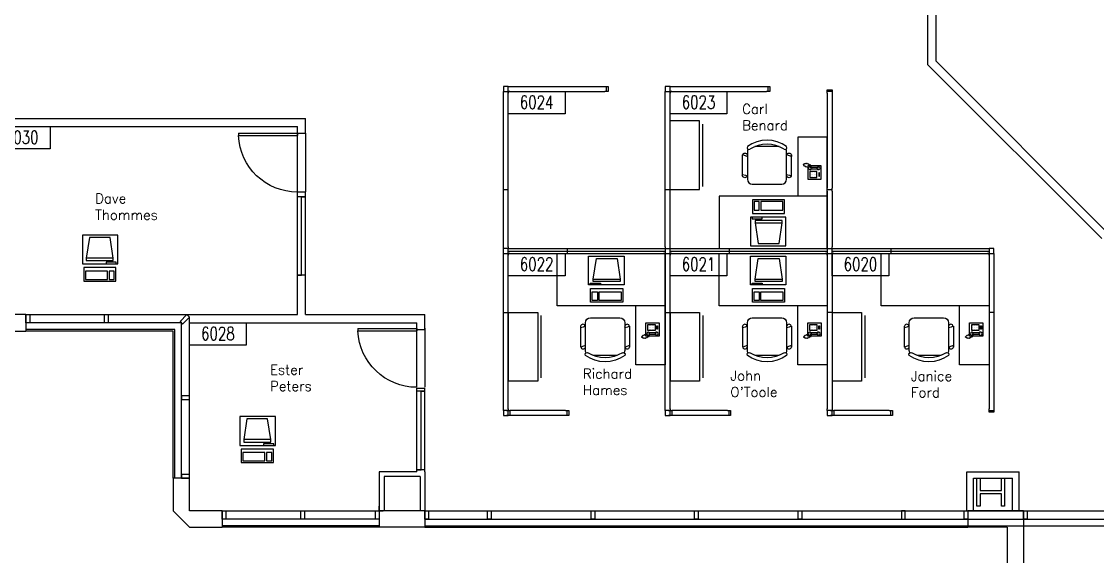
# Model space of a CAD drawing. Header units: millimetres. Extents: x 489553527 to 489553786, y 110504148 to 110504403.
# Drawn here: x 489553577.7 to 489553643.5, y 110504307 to 110504339.7 of the extents above; entities that cross this region are included whole.
import ezdxf
from ezdxf.enums import TextEntityAlignment as Align

# ---------------------------------------------------------------- set-up
doc = ezdxf.new("R2010")
doc.units = ezdxf.units.MM
for name, color, linetype in [('CHAIRS', 4, 'Continuous'), ('CPU', 6, 'Continuous'), ('E-B-FURR', 6, 'Continuous'), ('E-B-GLAZ', 8, 'Continuous'), ('E-B-MULL', 8, 'Continuous'), ('E-B-SHEL', 2, 'Continuous'), ('E-C-HEAD', 5, 'Continuous'), ('E-F-DOOR', 3, 'Continuous'), ('E-F-SILL', 8, 'Continuous'), ('E-S-COLM', 8, 'Continuous'), ('EMPLOYEE', 1, 'Continuous'), ('FURNITURE', 3, 'Continuous'), ('PANELS_201', 6, 'Continuous'), ('PHONES', 4, 'Continuous'), ('RMNUM', 40, 'Continuous')]:
    doc.layers.add(name, color=color, linetype=linetype)
doc.styles.add('ARCHITXT', font='simplex.shx')
doc.styles.add('ROMANS', font='romans', dxfattribs={"width": 0.75, "height": 8})

# ---------------------------------------------------------------- blocks, each defined once
blk = doc.blocks.new('DR-36')
for p, q in [((0, 36), (0, 0)), ((0, 36), (1.5, 36)), ((1.5, 36), (1.5, 0)), ((0, 0), (1.5, 0))]:
    blk.add_line(p, q)
blk.add_arc((0, 0), 36, 0, 87.61406)
blk = doc.blocks.new('RMNUM')
at = {"layer": 'RMNUM'}
blk.add_lwpolyline([(-16.33354, 6.674702), (18.388073, 6.674702), (18.388073, -6.982766), (-16.33354, -6.982766), (-16.33354, 6.674702)], dxfattribs=at)
at = {"layer": 'RMNUM', "style": 'ROMANS', "width": 0.75}
blk.add_attdef('NUMBER', text='', height=8, dxfattribs=at).set_placement((1.027267, 0.114097), align=Align.MIDDLE_CENTER)
blk = doc.blocks.new('DESK2')
for p, q in [((33, 0), (-33, 0)), ((-33, 0), (-33, -68)), ((33, -32), (33, 0)), ((-33, -32), (33, -32)), ((-15, -68), (-15, -32)), ((-33, -68), (-15, -68))]:
    blk.add_line(p, q)
blk = doc.blocks.new('CHAIR7')
for p, q in [((5.12, 15.04), (17.88, 15.04)), ((0, 9), (0, -9)), ((20, 12), (3, 12)), ((23, -7.44), (23, 7.44)), ((3, -12), (20, -12)), ((5.12, -15), (17.88, -15))]:
    blk.add_line(p, q)
for centre, radius, start, end in [((5.56, 13.54), 1.56, 73.7398, 286.2602), ((17.44, 13.54), 1.56, 253.7398, 106.2602), ((3, 9), 3, 90, 180), ((20, 9), 3, 62.41556, 90), ((22.34, 11.12), 1.1, 53.30994, 212.02741), ((4.82, 0), 19.64, 327.57575, 32.42425), ((7, 0), 20, 323.1301, 36.8699), ((3, -9), 3, 180, 270), ((5.56, -13.5), 1.56, 73.7398, 286.2602), ((17.44, -13.5), 1.56, 253.7398, 106.2602), ((20, -9), 3, 270, 297.58444), ((22.34, -11.12), 1.1, 147.97259, 306.69006)]:
    blk.add_arc(centre, radius, start, end)
blk = doc.blocks.new('RECTANG')
for p, q in [((1, 1), (0, 1)), ((0, 1), (0, 0)), ((1, 0), (1, 1)), ((0, 0), (1, 0))]:
    blk.add_line(p, q)
blk = doc.blocks.new('IBMAT', base_point=(61, 306))
for p, q in [((75, 307), (75, 306)), ((81, 307), (75, 307)), ((81, 306), (81, 307))]:
    blk.add_line(p, q)
at = {"xscale": 21, "yscale": 17, "zscale": 21}
blk.add_blockref('RECTANG', (61, 306), dxfattribs=at)
blk = doc.blocks.new('KEYBOARD', base_point=(60, 294))
for p, xscale, yscale, zscale in [((60, 294), 19, 8, 19), ((61, 295), 13, 5, 13), ((75, 295), 3, 5, 3)]:
    blk.add_blockref('RECTANG', p, dxfattribs=dict(xscale=xscale, yscale=yscale, zscale=zscale))
blk = doc.blocks.new('COMPUTER')
for p, q in [((-6.64, 16.23), (-8.5, 3.5)), ((6.08, 16.23), (-6.64, 16.23)), ((8, 3.5), (6.08, 16.23)), ((-8.5, 3.5), (-8.5, 2.04)), ((8, 3.5), (-8.5, 3.5)), ((-8.5, 2.04), (8, 2.04)), ((8, 2.04), (8, 3.5))]:
    blk.add_line(p, q)
at = {"xscale": 1.033846153846154, "yscale": 1.033846153846154, "zscale": 1.033846153846154}
for name, p in [('IBMAT', (-10.86, 0)), ('KEYBOARD', (-10.05, -10.5))]:
    blk.add_blockref(name, p, dxfattribs=at)
blk = doc.blocks.new('FC42X18D')
for p, q in [((-21, 0), (-21, -18)), ((-21, 0), (21, 0)), ((21, -18), (21, 0)), ((-21, -18), (21, -18)), ((-19, -20), (19, -20))]:
    blk.add_line(p, q)
blk = doc.blocks.new('FNPHONE')
for p, q in [((-9.1, 0.22), (-9.7, 0.02)), ((-8.9, 0.62), (-9.5, 0.42)), ((-8.7, 1.02), (-9.3, 0.82)), ((-8.5, 1.42), (-9.1, 1.22)), ((-8.3, 1.82), (-8.9, 1.62)), ((-7.14, 0.56), (-7.5, -0.58)), ((-7.29, 6.54), (-7.29, 1.54)), ((-6.29, 6.54), (-6.29, 1.54)), ((-3.87, 4.85), (-3.87, 4.85)), ((-3.87, 3.91), (-3.87, 3.91)), ((-3.87, 2.97), (-3.87, 2.97)), ((-3.87, 2.03), (-3.87, 2.03)), ((-2.94, 4.85), (-2.94, 4.85)), ((-2.94, 3.91), (-2.94, 3.91)), ((-2.94, 2.97), (-2.94, 2.97)), ((-2.94, 2.03), (-2.94, 2.03)), ((-2, 4.85), (-2, 4.85)), ((-2, 3.91), (-2, 3.91)), ((-2, 2.97), (-2, 2.97)), ((-2, 2.03), (-2, 2.03)), ((-9.3, -0.18), (-9.9, -0.38)), ((-9.3, -0.58), (-9.9, -0.78)), ((-9.3, -0.98), (-9.9, -1.18)), ((-9.3, -1.38), (-9.9, -1.58)), ((-9.1, -1.78), (-9.7, -1.98)), ((-8.9, -2.18), (-9.5, -2.38)), ((-8.43, -2.46), (-9.03, -2.66)), ((-7.9, -1.98), (-8.5, -2.18)), ((-7.7, -1.58), (-8.3, -1.78)), ((-7.5, -1.18), (-8.1, -1.38)), ((-7.3, -0.78), (-7.9, -0.98))]:
    blk.add_line(p, q)
for centre, start, end in [((-6.79, 6.54), 298.49146, 241.50854), ((-6.79, 1.54), 118.49146, 61.50854)]:
    blk.add_arc(centre, 1.05, start, end)
for p, xscale, yscale, zscale in [((-8.21, 0), 8.20528234483245, 8.104073169521023, 8.20528234483245), ((-4.03, 6.72), 2.03125, 0.46875, 2.03125), ((-4.81, 1.25), 3.75, 4.375, 3.75)]:
    blk.add_blockref('RECTANG', p, dxfattribs=dict(xscale=xscale, yscale=yscale, zscale=zscale))

msp = doc.modelspace()

# ---------------------------------------------------------------- linework, layer by layer
at = {"layer": 'E-B-FURR'}
for p, q in [((489553633.0951391, 110504347.7981165), (489553633.0951391, 110504337.0388357)), ((489553633.5951391, 110504347.2981165), (489553633.5951391, 110504337.2459425)), ((489553633.0951391, 110504337.0388357), (489553643.7490172, 110504326.3849575)), ((489553633.5951391, 110504337.2459425), (489553644.103693, 110504326.7373886)), ((489553575.8198954, 110504333.7370992), (489553595.0561564, 110504333.7370992)), ((489553595.0561564, 110504332.8370992), (489553595.0561564, 110504333.7370992)), ((489553575.9561564, 110504333.2370992), (489553594.5561564, 110504333.2370992)), ((489553594.5561564, 110504332.8370992), (489553594.5561564, 110504333.2370992)), ((489553594.5561564, 110504332.8370992), (489553595.0561564, 110504332.8370992)), ((489553594.5561564, 110504321.7370992), (489553594.5561564, 110504329.2370992)), ((489553594.5561564, 110504329.2370992), (489553595.0561564, 110504329.2370992)), ((489553595.0561564, 110504321.7370992), (489553595.0561564, 110504329.2370992)), ((489553577.9561564, 110504321.7370992), (489553587.7970574, 110504321.7370992)), ((489553587.7970574, 110504321.7370992), (489553594.5561564, 110504321.7370992)), ((489553595.0561564, 110504321.7370992), (489553602.3561563, 110504321.7370992)), ((489553602.3561563, 110504320.8370992), (489553602.3561563, 110504321.7370992)), ((489553587.9561564, 110504311.7370992), (489553587.9561564, 110504321.5780002)), ((489553587.9561564, 110504321.2370992), (489553601.8561563, 110504321.2370992)), ((489553601.8561563, 110504320.8370992), (489553601.8561563, 110504321.2370992)), ((489553601.8561563, 110504320.8370992), (489553602.3561563, 110504320.8370992)), ((489553601.8561563, 110504312.1370992), (489553601.8561563, 110504317.2370992)), ((489553601.8561563, 110504317.2370992), (489553602.3561563, 110504317.2370992)), ((489553602.3561563, 110504312.1370992), (489553602.3561563, 110504317.2370992)), ((489553599.5561564, 110504312.1370992), (489553599.5561564, 110504309.7370992)), ((489553601.8561563, 110504312.1370992), (489553599.5561564, 110504312.1370992)), ((489553599.8561563, 110504311.8370992), (489553599.8561563, 110504309.7370992)), ((489553602.0561564, 110504311.8370992), (489553599.8561563, 110504311.8370992)), ((489553602.0561564, 110504311.8370992), (489553602.0561564, 110504309.7370992)), ((489553602.3561563, 110504312.1370992), (489553602.3561563, 110504309.7370992)), ((489553635.4950271, 110504309.7370992), (489553635.4950271, 110504312.1370992)), ((489553635.4950271, 110504312.1370992), (489553638.6950271, 110504312.1370992)), ((489553635.895027, 110504309.7370992), (489553635.895027, 110504311.7370992)), ((489553635.895027, 110504311.7370992), (489553638.2950271, 110504311.7370992)), ((489553638.2950271, 110504309.7370992), (489553638.2950271, 110504311.7370992)), ((489553638.6950271, 110504309.7370992), (489553638.6950271, 110504312.1370992)), ((489553589.9561564, 110504309.7370992), (489553599.7970574, 110504309.7370992)), ((489553602.3561563, 110504309.7370992), (489553647.2293576, 110504309.7370992))]:
    msp.add_line(p, q, dxfattribs=at)
at = {"layer": 'E-B-GLAZ'}
for p, q in [((489553587.4561564, 110504321.2370992), (489553577.9561564, 110504321.2370992)), ((489553587.4561564, 110504311.7370992), (489553587.4561564, 110504321.2370992)), ((489553587.0561564, 110504320.8370992), (489553577.9561564, 110504320.8370992)), ((489553586.9561564, 110504320.7370992), (489553577.9561564, 110504320.7370992)), ((489553586.9561564, 110504311.7370992), (489553586.9561564, 110504320.7370992)), ((489553587.0561564, 110504311.7370992), (489553587.0561564, 110504320.8370992)), ((489553599.5561564, 110504309.2370992), (489553589.9561564, 110504309.2370992)), ((489553602.3561563, 110504309.2370992), (489553647.4565105, 110504309.2370992)), ((489553599.5561564, 110504308.8370992), (489553589.9561564, 110504308.8370992)), ((489553599.5561564, 110504308.7370992), (489553589.9561564, 110504308.7370992)), ((489553602.3561563, 110504308.8370992), (489553647.4565105, 110504308.8370992)), ((489553602.3561563, 110504308.7370992), (489553635.5561564, 110504308.7370992))]:
    msp.add_line(p, q, dxfattribs=at)
for points in [[(489553595.0481237, 110504324.1493904), (489553594.5481237, 110504324.1493904), (489553594.8119884, 110504324.1493904), (489553594.8119884, 110504328.9493904), (489553595.0481237, 110504328.9493904), (489553594.5481237, 110504328.9493904)], [(489553602.3668563, 110504312.2585711), (489553601.8668563, 110504312.2585711), (489553602.1307209, 110504312.2585711), (489553602.1307209, 110504317.0585711), (489553602.3668563, 110504317.0585711), (489553601.8668563, 110504317.0585711)]]:
    msp.add_lwpolyline(points, dxfattribs=at)
at = {"layer": 'E-B-MULL'}
for points in [[(489553577.9561564, 110504321.2370992), (489553577.9561564, 110504321.7370992), (489553578.1811564, 110504321.7370992), (489553578.1811564, 110504321.2370992)], [(489553582.7641069, 110504321.2370992), (489553582.7641069, 110504321.7370992), (489553582.9891069, 110504321.7370992), (489553582.9891069, 110504321.2370992)], [(489553587.5357059, 110504321.1575497), (489553587.9561564, 110504321.5780002), (489553587.7970574, 110504321.7370992), (489553587.3766069, 110504321.3166487)], [(489553587.4561564, 110504316.5450497), (489553587.9561564, 110504316.5450497), (489553587.9561564, 110504316.7700497), (489553587.4561564, 110504316.7700497)], [(489553587.4561564, 110504311.7370992), (489553587.9561564, 110504311.7370992), (489553587.9561564, 110504311.9620992), (489553587.4561564, 110504311.9620992)], [(489553589.9561564, 110504309.2370992), (489553589.9561564, 110504309.7370992), (489553590.1811564, 110504309.7370992), (489553590.1811564, 110504309.2370992)], [(489553594.7641069, 110504309.2370992), (489553594.7641069, 110504309.7370992), (489553594.9891069, 110504309.7370992), (489553594.9891069, 110504309.2370992)], [(489553599.3311564, 110504309.2370992), (489553599.3311564, 110504309.7370992), (489553599.5561564, 110504309.7370992), (489553599.5561564, 110504309.2370992)], [(489553602.3561563, 110504309.2370992), (489553602.3561563, 110504309.7370992), (489553602.5811564, 110504309.7370992), (489553602.5811564, 110504309.2370992)], [(489553606.1811564, 110504309.2370992), (489553606.1811564, 110504309.7370992), (489553606.4061564, 110504309.7370992), (489553606.4061564, 110504309.2370992)], [(489553612.5124063, 110504309.2370992), (489553612.5124063, 110504309.7370992), (489553612.7374064, 110504309.7370992), (489553612.7374064, 110504309.2370992)], [(489553618.8436564, 110504309.2370992), (489553618.8436564, 110504309.7370992), (489553619.0686564, 110504309.7370992), (489553619.0686564, 110504309.2370992)], [(489553625.1749064, 110504309.2370992), (489553625.1749064, 110504309.7370992), (489553625.3999064, 110504309.7370992), (489553625.3999064, 110504309.2370992)], [(489553631.7311563, 110504309.2370992), (489553631.7311563, 110504309.7370992), (489553631.5061564, 110504309.7370992), (489553631.5061564, 110504309.2370992)], [(489553635.3311564, 110504309.2370992), (489553635.3311564, 110504309.7370992), (489553635.5561564, 110504309.7370992), (489553635.5561564, 110504309.2370992)], [(489553638.9538747, 110504309.2370992), (489553638.9538747, 110504309.7370992), (489553639.1788747, 110504309.7370992), (489553639.1788747, 110504309.2370992)]]:
    msp.add_lwpolyline(points, close=True, dxfattribs=at)
at = {"layer": 'E-B-SHEL'}
for p, q in [((489553577.9561564, 110504321.7370992), (489553575.9561564, 110504321.7370992)), ((489553577.9561564, 110504321.7370992), (489553577.9561564, 110504320.7370992)), ((489553575.9561564, 110504320.7370992), (489553577.9561564, 110504320.7370992)), ((489553587.9561564, 110504311.7370992), (489553586.9561564, 110504311.7370992)), ((489553586.9561564, 110504311.7370992), (489553586.9561564, 110504309.7370992)), ((489553587.9561564, 110504309.7370992), (489553587.9561564, 110504311.7370992)), ((489553586.9561564, 110504309.7370992), (489553587.9561564, 110504308.7370992)), ((489553589.9561564, 110504309.7370992), (489553587.9561564, 110504309.7370992)), ((489553589.9561564, 110504309.7370992), (489553589.9561564, 110504308.7370992)), ((489553602.3561563, 110504309.7370992), (489553599.5561564, 110504309.7370992)), ((489553599.5561564, 110504309.7370992), (489553599.5561564, 110504308.7370992)), ((489553602.3561563, 110504309.7370992), (489553602.3561563, 110504308.7370992)), ((489553635.5561564, 110504309.7370992), (489553635.5561564, 110504308.7370992)), ((489553638.9561564, 110504309.7370992), (489553635.5561564, 110504309.7370992)), ((489553638.9561564, 110504309.7370992), (489553638.9561564, 110504297.7370992)), ((489553587.9561564, 110504308.7370992), (489553589.9561564, 110504308.7370992)), ((489553602.3561563, 110504308.7370992), (489553599.5561564, 110504308.7370992)), ((489553637.9561564, 110504308.7370992), (489553635.5561564, 110504308.7370992)), ((489553637.9561564, 110504308.7370992), (489553637.9561564, 110504300.7370992))]:
    msp.add_line(p, q, dxfattribs=at)
at = {"layer": 'E-C-HEAD'}
for p, q in [((489553594.5561564, 110504329.2370992), (489553594.5561564, 110504332.8370992)), ((489553595.0561564, 110504332.8370992), (489553595.0561564, 110504329.2370992)), ((489553601.8561563, 110504317.3020608), (489553601.8561563, 110504320.9020608)), ((489553602.3561563, 110504320.9020608), (489553602.3561563, 110504317.3020608))]:
    msp.add_line(p, q, dxfattribs=at)
at = {"layer": 'E-F-SILL'}
msp.add_lwpolyline([(489553599.5561564, 110504309.7370992), (489553599.5561564, 110504309.7370992), (489553599.5561564, 110504310.0370992), (489553599.5561564, 110504310.0370992)], dxfattribs=at)
at = {"layer": 'E-S-COLM'}
msp.add_lwpolyline([(489553637.6061563, 110504311.7321343), (489553637.8061564, 110504311.7321343), (489553637.8061564, 110504310.0321343), (489553637.6061563, 110504310.0321343), (489553637.6061563, 110504310.7821343), (489553636.3061564, 110504310.7821343), (489553636.3061564, 110504310.0321343), (489553636.1061563, 110504310.0321343), (489553636.1061563, 110504311.7321343), (489553636.3061564, 110504311.7321343), (489553636.3061564, 110504310.9821343), (489553637.6061563, 110504310.9821343)], close=True, dxfattribs=at)
at = {"layer": 'PANELS_201', "linetype": 'Continuous'}
for p, q in [((489553607.4494346, 110504315.5786519), (489553607.4494346, 110504315.8786519)), ((489553617.3494346, 110504315.5786519), (489553617.3494346, 110504315.8786519)), ((489553627.2494346, 110504315.5786519), (489553627.2494346, 110504315.8786519))]:
    msp.add_line(p, q, dxfattribs=at)
for points in [[(489553607.4494346, 110504335.6786519), (489553607.1494346, 110504335.6786519), (489553607.1494346, 110504335.3786519)], [(489553607.5494345, 110504335.3786519), (489553607.4494346, 110504335.3786519), (489553607.4494346, 110504335.6786519), (489553607.5494345, 110504335.6786519)], [(489553607.5494345, 110504335.6786519), (489553613.3494346, 110504335.6786519)], [(489553613.3494346, 110504335.6786519), (489553613.4494346, 110504335.6786519), (489553613.5494345, 110504335.6786519), (489553613.5494345, 110504335.3786519), (489553613.3494346, 110504335.3786519)], [(489553613.4494346, 110504335.3786519), (489553613.4494346, 110504335.6786519)], [(489553617.3494346, 110504335.6786519), (489553617.0494345, 110504335.6786519), (489553617.0494345, 110504335.3786519)], [(489553617.4494346, 110504335.3786519), (489553617.3494346, 110504335.3786519), (489553617.3494346, 110504335.6786519), (489553617.4494346, 110504335.6786519)], [(489553617.4494346, 110504335.6786519), (489553623.2494346, 110504335.6786519)], [(489553623.2494346, 110504335.6786519), (489553623.3494346, 110504335.6786519), (489553623.4494346, 110504335.6786519), (489553623.4494346, 110504335.3786519), (489553623.2494346, 110504335.3786519)], [(489553623.3494346, 110504335.3786519), (489553623.3494346, 110504335.6786519)], [(489553626.9494346, 110504335.2786519), (489553626.9494346, 110504335.3786519), (489553626.9494346, 110504335.4786519), (489553627.2494346, 110504335.4786519), (489553627.2494346, 110504335.2786519)], [(489553607.1494346, 110504335.2786519), (489553607.1494346, 110504335.3786519), (489553607.4494346, 110504335.3786519), (489553607.4494346, 110504335.2786519)], [(489553607.1494346, 110504329.4786519), (489553607.1494346, 110504335.2786519)], [(489553607.4494346, 110504329.4786519), (489553607.4494346, 110504335.2786519)], [(489553607.5494345, 110504335.3786519), (489553613.3494346, 110504335.3786519)], [(489553617.0494345, 110504335.2786519), (489553617.0494345, 110504335.3786519), (489553617.3494346, 110504335.3786519), (489553617.3494346, 110504335.2786519)], [(489553617.0494345, 110504329.4786519), (489553617.0494345, 110504335.2786519)], [(489553617.3494346, 110504329.4786519), (489553617.3494346, 110504335.2786519)], [(489553617.4494346, 110504335.3786519), (489553623.2494346, 110504335.3786519)], [(489553627.2494346, 110504335.3786519), (489553626.9494346, 110504335.3786519)], [(489553626.9494346, 110504335.2786519), (489553626.9494346, 110504329.4786519)], [(489553627.2494346, 110504335.2786519), (489553627.2494346, 110504329.4786519)], [(489553607.1494346, 110504329.2786519), (489553607.1494346, 110504329.4786519)], [(489553607.1494346, 110504329.3786519), (489553607.4494346, 110504329.3786519)], [(489553607.1494346, 110504325.8786519), (489553607.1494346, 110504329.2786519)], [(489553607.4494346, 110504329.2786519), (489553607.4494346, 110504329.4786519)], [(489553607.4494346, 110504325.8786519), (489553607.4494346, 110504329.2786519)], [(489553617.0494345, 110504329.2786519), (489553617.0494345, 110504329.4786519)], [(489553617.0494345, 110504329.3786519), (489553617.3494346, 110504329.3786519)], [(489553617.0494345, 110504325.8786519), (489553617.0494345, 110504329.2786519)], [(489553617.3494346, 110504329.2786519), (489553617.3494346, 110504329.4786519)], [(489553617.3494346, 110504325.8786519), (489553617.3494346, 110504329.2786519)], [(489553626.9494346, 110504329.2786519), (489553626.9494346, 110504329.4786519)], [(489553626.9494346, 110504329.3786519), (489553627.2494346, 110504329.3786519)], [(489553626.9494346, 110504329.2786519), (489553626.9494346, 110504325.8786519)], [(489553627.2494346, 110504329.2786519), (489553627.2494346, 110504329.4786519)], [(489553627.2494346, 110504329.2786519), (489553627.2494346, 110504325.8786519)], [(489553607.4494346, 110504325.8786519), (489553607.4494346, 110504325.7786519), (489553607.1494346, 110504325.7786519), (489553607.1494346, 110504325.8786519)], [(489553607.1494346, 110504325.4786519), (489553607.1494346, 110504325.7786519)], [(489553607.5494345, 110504325.4786519), (489553607.4494346, 110504325.4786519), (489553607.4494346, 110504325.7786519), (489553607.5494345, 110504325.7786519)], [(489553607.4494346, 110504325.6286519), (489553611.0494345, 110504325.6286519)], [(489553607.5494345, 110504325.7786519), (489553610.9494346, 110504325.7786519)], [(489553610.9494346, 110504325.7786519), (489553611.1494346, 110504325.7786519)], [(489553611.0494345, 110504325.7786519), (489553611.0494345, 110504325.4786519)], [(489553611.0494345, 110504325.6286519), (489553617.0494345, 110504325.6286519)], [(489553611.1494346, 110504325.7786519), (489553616.9494346, 110504325.7786519)], [(489553616.9494346, 110504325.7786519), (489553617.0494345, 110504325.7786519), (489553617.0494345, 110504325.4786519), (489553616.9494346, 110504325.4786519)], [(489553617.0494345, 110504325.8786519), (489553617.0494345, 110504325.7786519), (489553617.3494346, 110504325.7786519), (489553617.3494346, 110504325.8786519)], [(489553617.4494346, 110504325.4786519), (489553617.3494346, 110504325.4786519), (489553617.3494346, 110504325.7786519), (489553617.4494346, 110504325.7786519)], [(489553617.3494346, 110504325.6286519), (489553620.9494346, 110504325.6286519)], [(489553617.4494346, 110504325.7786519), (489553620.8494346, 110504325.7786519)], [(489553620.8494346, 110504325.7786519), (489553621.0494345, 110504325.7786519)], [(489553620.9494346, 110504325.7786519), (489553620.9494346, 110504325.4786519)], [(489553620.9494346, 110504325.6286519), (489553626.9494346, 110504325.6286519)], [(489553621.0494345, 110504325.7786519), (489553626.8494346, 110504325.7786519)], [(489553626.8494346, 110504325.7786519), (489553626.9494346, 110504325.7786519), (489553626.9494346, 110504325.4786519), (489553626.8494346, 110504325.4786519)], [(489553626.9494346, 110504325.8786519), (489553626.9494346, 110504325.7786519), (489553627.2494346, 110504325.7786519), (489553627.2494346, 110504325.8786519)], [(489553627.3494346, 110504325.4786519), (489553627.2494346, 110504325.4786519), (489553627.2494346, 110504325.7786519), (489553627.3494346, 110504325.7786519)], [(489553627.2494346, 110504325.6286519), (489553630.8494346, 110504325.6286519)], [(489553627.3494346, 110504325.7786519), (489553630.7494346, 110504325.7786519)], [(489553630.7494346, 110504325.7786519), (489553630.9494346, 110504325.7786519)], [(489553630.8494346, 110504325.7786519), (489553630.8494346, 110504325.4786519)], [(489553630.8494346, 110504325.6286519), (489553636.8494346, 110504325.6286519)], [(489553630.9494346, 110504325.7786519), (489553636.7494346, 110504325.7786519)], [(489553636.7494346, 110504325.7786519), (489553636.8494346, 110504325.7786519), (489553636.8494346, 110504325.4786519), (489553636.7494346, 110504325.4786519)], [(489553637.1494346, 110504325.4786519), (489553637.1494346, 110504325.7786519), (489553636.8494346, 110504325.7786519)], [(489553607.1494346, 110504325.3786519), (489553607.1494346, 110504325.4786519), (489553607.4494346, 110504325.4786519), (489553607.4494346, 110504325.3786519)], [(489553607.1494346, 110504321.9786519), (489553607.1494346, 110504325.3786519)], [(489553607.4494346, 110504321.9786519), (489553607.4494346, 110504325.3786519)], [(489553607.5494345, 110504325.4786519), (489553610.9494346, 110504325.4786519)], [(489553610.9494346, 110504325.4786519), (489553611.1494346, 110504325.4786519)], [(489553611.1494346, 110504325.4786519), (489553616.9494346, 110504325.4786519)], [(489553617.0494345, 110504325.3786519), (489553617.0494345, 110504325.4786519), (489553617.3494346, 110504325.4786519), (489553617.3494346, 110504325.3786519)], [(489553617.0494345, 110504321.9786519), (489553617.0494345, 110504325.3786519)], [(489553617.3494346, 110504321.9786519), (489553617.3494346, 110504325.3786519)], [(489553617.4494346, 110504325.4786519), (489553620.8494346, 110504325.4786519)], [(489553620.8494346, 110504325.4786519), (489553621.0494345, 110504325.4786519)], [(489553621.0494345, 110504325.4786519), (489553626.8494346, 110504325.4786519)], [(489553626.9494346, 110504325.3786519), (489553626.9494346, 110504325.4786519), (489553627.2494346, 110504325.4786519), (489553627.2494346, 110504325.3786519)], [(489553626.9494346, 110504325.3786519), (489553626.9494346, 110504321.9786519)], [(489553627.2494346, 110504325.3786519), (489553627.2494346, 110504321.9786519)], [(489553627.3494346, 110504325.4786519), (489553630.7494346, 110504325.4786519)], [(489553630.7494346, 110504325.4786519), (489553630.9494346, 110504325.4786519)], [(489553630.9494346, 110504325.4786519), (489553636.7494346, 110504325.4786519)], [(489553636.8494346, 110504325.3786519), (489553636.8494346, 110504325.4786519), (489553637.1494346, 110504325.4786519), (489553637.1494346, 110504325.3786519)], [(489553636.8494346, 110504325.3786519), (489553636.8494346, 110504321.9786519)], [(489553637.1494346, 110504325.3786519), (489553637.1494346, 110504321.9786519)], [(489553607.1494346, 110504321.7786519), (489553607.1494346, 110504321.9786519)], [(489553607.1494346, 110504321.8786519), (489553607.4494346, 110504321.8786519)], [(489553607.1494346, 110504315.9786519), (489553607.1494346, 110504321.7786519)], [(489553607.4494346, 110504321.7786519), (489553607.4494346, 110504321.9786519)], [(489553607.4494346, 110504315.9786519), (489553607.4494346, 110504321.7786519)], [(489553617.0494345, 110504321.7786519), (489553617.0494345, 110504321.9786519)], [(489553617.0494345, 110504321.8786519), (489553617.3494346, 110504321.8786519)], [(489553617.0494345, 110504315.9786519), (489553617.0494345, 110504321.7786519)], [(489553617.3494346, 110504321.7786519), (489553617.3494346, 110504321.9786519)], [(489553617.3494346, 110504315.9786519), (489553617.3494346, 110504321.7786519)], [(489553626.9494346, 110504321.9786519), (489553626.9494346, 110504321.7786519)], [(489553627.2494346, 110504321.8786519), (489553626.9494346, 110504321.8786519)], [(489553626.9494346, 110504321.7786519), (489553626.9494346, 110504315.9786519)], [(489553627.2494346, 110504321.9786519), (489553627.2494346, 110504321.7786519)], [(489553627.2494346, 110504321.7786519), (489553627.2494346, 110504315.9786519)], [(489553636.8494346, 110504321.9786519), (489553636.8494346, 110504321.7786519)], [(489553637.1494346, 110504321.8786519), (489553636.8494346, 110504321.8786519)], [(489553636.8494346, 110504321.7786519), (489553636.8494346, 110504315.9786519)], [(489553637.1494346, 110504321.9786519), (489553637.1494346, 110504321.7786519)], [(489553637.1494346, 110504321.7786519), (489553637.1494346, 110504315.9786519)], [(489553607.4494346, 110504315.9786519), (489553607.4494346, 110504315.8786519), (489553607.1494346, 110504315.8786519), (489553607.1494346, 110504315.9786519)], [(489553607.1494346, 110504315.8786519), (489553607.1494346, 110504315.5786519), (489553607.4494346, 110504315.5786519)], [(489553607.3494346, 110504315.8786519), (489553607.4494346, 110504315.8786519), (489553607.5494345, 110504315.8786519), (489553607.5494345, 110504315.5786519), (489553607.3494346, 110504315.5786519)], [(489553607.5494345, 110504315.5786519), (489553607.4494346, 110504315.5786519), (489553607.4494346, 110504315.8786519), (489553607.5494345, 110504315.8786519)], [(489553610.9494344, 110504315.8786519), (489553607.5494345, 110504315.8786519)], [(489553610.9494344, 110504315.8786519), (489553611.0494344, 110504315.8786519), (489553611.1494344, 110504315.8786519), (489553611.1494344, 110504315.5786519), (489553610.9494344, 110504315.5786519)], [(489553611.0494344, 110504315.5786519), (489553611.0494344, 110504315.8786519)], [(489553617.3494346, 110504315.9786519), (489553617.3494346, 110504315.8786519), (489553617.0494345, 110504315.8786519), (489553617.0494345, 110504315.9786519)], [(489553617.0494345, 110504315.8786519), (489553617.0494345, 110504315.5786519), (489553617.3494346, 110504315.5786519)], [(489553617.2494346, 110504315.8786519), (489553617.3494346, 110504315.8786519), (489553617.4494346, 110504315.8786519), (489553617.4494346, 110504315.5786519), (489553617.2494346, 110504315.5786519)], [(489553617.4494346, 110504315.5786519), (489553617.3494346, 110504315.5786519), (489553617.3494346, 110504315.8786519), (489553617.4494346, 110504315.8786519)], [(489553620.8494344, 110504315.8786519), (489553617.4494346, 110504315.8786519)], [(489553620.8494344, 110504315.8786519), (489553620.9494344, 110504315.8786519), (489553621.0494344, 110504315.8786519), (489553621.0494344, 110504315.5786519), (489553620.8494344, 110504315.5786519)], [(489553620.9494344, 110504315.5786519), (489553620.9494344, 110504315.8786519)], [(489553627.2494346, 110504315.9786519), (489553627.2494346, 110504315.8786519), (489553626.9494346, 110504315.8786519), (489553626.9494346, 110504315.9786519)], [(489553626.9494346, 110504315.8786519), (489553626.9494346, 110504315.5786519), (489553627.2494346, 110504315.5786519)], [(489553627.1494346, 110504315.8786519), (489553627.2494346, 110504315.8786519), (489553627.3494346, 110504315.8786519), (489553627.3494346, 110504315.5786519), (489553627.1494346, 110504315.5786519)], [(489553627.3494346, 110504315.5786519), (489553627.2494346, 110504315.5786519), (489553627.2494346, 110504315.8786519), (489553627.3494346, 110504315.8786519)], [(489553630.7494344, 110504315.8786519), (489553627.3494346, 110504315.8786519)], [(489553630.7494344, 110504315.8786519), (489553630.8494344, 110504315.8786519), (489553630.9494344, 110504315.8786519), (489553630.9494344, 110504315.5786519), (489553630.7494344, 110504315.5786519)], [(489553630.8494344, 110504315.5786519), (489553630.8494344, 110504315.8786519)], [(489553637.1494346, 110504315.9786519), (489553637.1494346, 110504315.8786519), (489553637.1494346, 110504315.7786519), (489553636.8494346, 110504315.7786519), (489553636.8494346, 110504315.9786519)], [(489553636.8494346, 110504315.8786519), (489553637.1494346, 110504315.8786519)], [(489553610.9494344, 110504315.5786519), (489553607.5494345, 110504315.5786519)], [(489553620.8494344, 110504315.5786519), (489553617.4494346, 110504315.5786519)], [(489553630.7494344, 110504315.5786519), (489553627.3494346, 110504315.5786519)]]:
    msp.add_lwpolyline(points, dxfattribs=at)

# ---------------------------------------------------------------- block references
at = {"xscale": 0.1, "yscale": 0.1, "zscale": 0.1}
for p, values in [((489553609.0827886, 110504334.7111816), {'NUMBER': '6024'}), ((489553618.9827886, 110504334.7111816), {'NUMBER': '6023'}), ((489553577.5895104, 110504332.569629), {'NUMBER': '6030'}), ((489553609.0827886, 110504324.8111816), {'NUMBER': '6022'}), ((489553618.9827886, 110504324.8111816), {'NUMBER': '6021'}), ((489553628.8827885, 110504324.8111816), {'NUMBER': '6020'}), ((489553589.5895104, 110504320.569629), {'NUMBER': '6028'})]:
    msp.add_blockref('RMNUM', p, dxfattribs=at).add_auto_attribs(values)
at = {"layer": 'CHAIRS', "lineweight": -3, "yscale": 0.1, "zscale": 0.1}
for p, xscale, rotation in [((489553623.272805, 110504329.7100719), 0.1, 89.99999999999999), ((489553613.372805, 110504321.5472318), -0.1, 90), ((489553623.272805, 110504321.5472318), -0.1, 90), ((489553633.172805, 110504321.5472318), -0.1, 90)]:
    msp.add_blockref('CHAIR7', p, dxfattribs=dict(at, xscale=xscale, rotation=rotation))
at = {"layer": 'CPU', "lineweight": -3, "xscale": 0.1, "yscale": 0.1, "zscale": 0.1, "rotation": 180}
msp.add_blockref('COMPUTER', (489553623.3436269, 110504327.70137), dxfattribs=at)
at = {"layer": 'CPU', "lineweight": -3, "yscale": 0.1, "zscale": 0.1}
for p, xscale in [((489553582.4947028, 110504324.834459), 0.1), ((489553613.4436269, 110504323.5559337), -0.1), ((489553623.3436269, 110504323.5559337), -0.1), ((489553592.127037, 110504313.7466023), 0.1)]:
    msp.add_blockref('COMPUTER', p, dxfattribs=dict(at, xscale=xscale))
at = {"layer": 'E-F-DOOR', "xscale": -0.1, "yscale": 0.1, "zscale": 0.1, "rotation": 90}
for p in [(489553594.5543158, 110504332.8308337), (489553601.8543158, 110504320.8957953)]:
    msp.add_blockref('DR-36', p, dxfattribs=at)
at = {"layer": 'FURNITURE', "lineweight": -3, "yscale": 0.1, "zscale": 0.1}
for name, p, xscale, rotation in [('FC42X18D', (489553617.3494346, 110504331.4786519), 0.1, 89.99999999999999), ('DESK2', (489553623.6494346, 110504325.7786518), 0.1, 180), ('FC42X18D', (489553607.4494345, 110504319.7786518), -0.1, 90), ('FC42X18D', (489553617.3494346, 110504319.7786518), -0.1, 90), ('FC42X18D', (489553627.2494345, 110504319.7786518), -0.1, 90)]:
    msp.add_blockref(name, p, dxfattribs=dict(at, xscale=xscale, rotation=rotation))
at = {"layer": 'FURNITURE', "lineweight": -3, "xscale": -0.1, "yscale": 0.1, "zscale": 0.1}
for p in [(489553613.7494345, 110504325.4786519), (489553623.6494346, 110504325.4786519), (489553633.5494345, 110504325.4786519)]:
    msp.add_blockref('DESK2', p, dxfattribs=at)
at = {"layer": 'PHONES', "lineweight": -3, "yscale": 0.1, "zscale": 0.1, "rotation": 270}
for p, xscale in [((489553625.7639704, 110504330.0115999), 0.1), ((489553615.8639705, 110504321.2457038), -0.1), ((489553625.7639704, 110504321.2457038), -0.1), ((489553635.6639705, 110504321.2457038), -0.1)]:
    msp.add_blockref('FNPHONE', p, dxfattribs=dict(at, xscale=xscale))

# ---------------------------------------------------------------- texts
at = {"layer": 'EMPLOYEE', "lineweight": -3, "char_height": 0.6, "attachment_point": 1, "style": 'ARCHITXT'}
for s, insert, width in [('\\A1;Carl\\PBenard', (489553621.7509515, 110504334.6153138), 2.580900409), ('\\A1;Dave\\PThommes', (489553582.1838335, 110504329.1386435), 3.674079127), ('\\A1;Ester\\PPeters', (489553592.8776304, 110504318.6660606), 2.325511596), ('\\A1;Richard\\PHames', (489553612.0121179, 110504318.4296676), 2.761800819), ("\\A1;John\\PO'Toole", (489553621.0293006, 110504318.3116885), 2.833424284), ('\\A1;Janice\\PFord', (489553632.0725372, 110504318.2795578), 2.365620737)]:
    msp.add_mtext(s, dxfattribs=dict(at, insert=insert, width=width))

doc.saveas('drawing.dxf')
